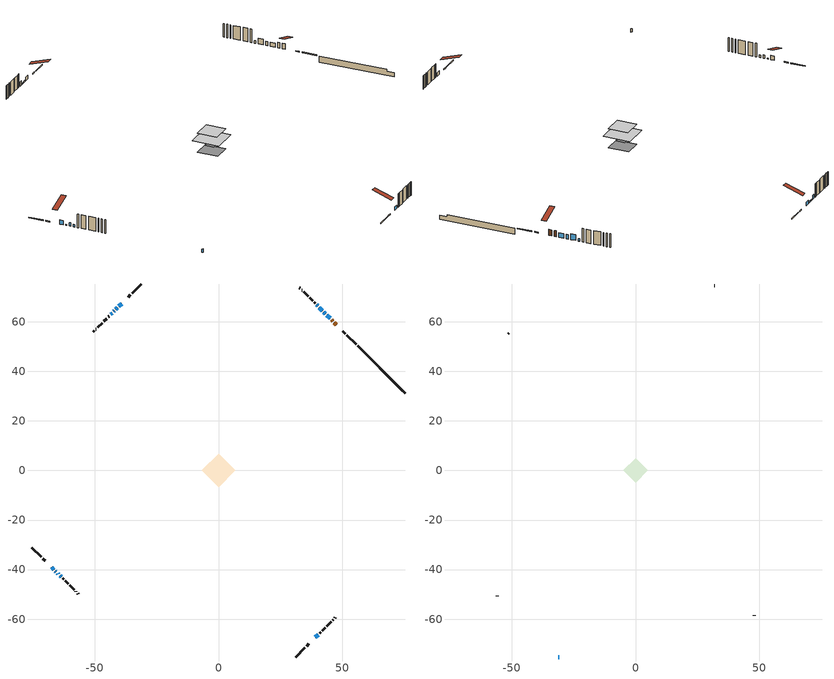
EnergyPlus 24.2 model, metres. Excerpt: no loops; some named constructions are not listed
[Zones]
conditioned space
 floor outside (Floor1 construction): -2.19,0 0,2.19 2.19,0 0,-2.19 z1.22
 floor adiabatic (AdiabaticFloorConstruction): -6.72,0 0,6.72 6.72,0 0,-6.72 z3.66
 floor foundation (Slab1 construction): -4.77,0.48 -0.48,4.77 4.77,-0.48 0.48,-4.77 z-0.96
 wall outside (RimJoist1 construction): 31.19,-75.3 34.88,-71.6 / -75.3,-31.19 -71.6,-34.88 / -31.19,75.3 -34.88,71.6 / 55.54,50.94 51.85,54.64 z1.22:1.52
 wall outside (RimJoist2 construction): 35.54,-70.95 36.53,-69.96 / -70.95,-35.54 -69.96,-36.53 / -35.54,70.95 -36.53,69.96 / 51.19,55.29 50.21,56.28 z1.22:1.52
 wall outside (AdiabaticWallConstruction 1): 47.61,58.88 46.8,59.69 / 46.14,60.35 45.72,60.77 z1.22:3.25
 wall outside (AdiabaticWallConstruction): 45.06,61.42 43.77,62.72 / -67.36,-39.12 -66.5,-39.99 z1.22:2.74; -39.12,67.36 -40.2,66.29 / -64.97,-41.51 -64.61,-41.88 / 39.12,-67.36 40.2,-66.29 z1.22:2.44; -40.86,65.63 -41.4,65.09 z1.22:1.73; -42.05,64.44 -42.27,64.22 / -65.85,-40.64 -65.63,-40.86 z1.22:1.53; 43.11,63.37 42.57,63.91 / -42.92,63.56 -43.46,63.02 z1.22:2.75; 41.92,64.57 40.7,65.79 z1.22:3.25; 40.04,66.45 39.66,66.83 / -63.96,-42.53 -63.58,-42.91 z1.22:2.11
 wall outside (Wall1 construction): 40.86,-65.63 41.21,-65.28 / -62.92,-43.57 -62.57,-43.91 / -44.12,62.37 -44.47,62.02 / 39.01,67.48 38.66,67.83 z1.22:6.1
 wall outside (Wall2 construction): 41.86,-64.62 43.04,-63.45 / -61.92,-44.57 -60.74,-45.75 / -45.13,61.36 -46.3,60.19 / 38,68.49 36.83,69.66 z1.22:6.1
 wall outside (Wall3 construction): 43.69,-62.79 45.47,-61.02 / -60.09,-46.4 -58.31,-48.17 / -46.96,59.53 -48.73,57.76 / 36.17,70.32 34.4,72.09 z1.22:6.1
 wall outside (Wall4 construction): 46.12,-60.36 46.24,-60.24 / -57.66,-48.83 -57.53,-48.95 / -49.39,57.1 -49.51,56.98 / 33.74,72.75 33.62,72.87 z1.22:6.1
 wall outside (Wall5 construction): 46.9,-59.59 47.22,-59.27 / -56.88,-49.61 -56.56,-49.93 / -50.17,56.32 -50.48,56 / 32.96,73.53 32.64,73.84 z1.22:6.1
 wall foundation (FoundationWall1 construction): 56.2,50.29,-0.96 56.2,50.29,1.22 73.39,33.1,1.22 73.39,33.1,0.56 75.3,31.19,0.56 75.3,31.19,-0.96
 window (WindowConstruction): 45.06,61.42 43.77,62.72 z1.22:2.74
 window (WindowConstruction 6): -39.12,67.36 -40.2,66.29 z1.22:2.44
 window (WindowConstruction 7): -67.36,-39.12 -66.5,-39.99 z1.22:2.74
 window (WindowConstruction 10): -40.86,65.63 -41.4,65.09 z1.22:1.73
 window (WindowConstruction 11): -42.05,64.43 -42.27,64.22 z1.22:1.52
 window (WindowConstruction 12): -65.85,-40.64 -65.63,-40.86 z1.22:1.52
 window (WindowConstruction 1): 43.11,63.37 42.58,63.91 z1.22:2.74
 window (WindowConstruction 2): -42.93,63.56 -43.46,63.02 z1.22:2.74
 window (WindowConstruction 3): -64.97,-41.51 -64.61,-41.87 z1.22:2.44
 window (WindowConstruction 4): 41.92,64.57 40.7,65.79 z1.22:3.25
 window (WindowConstruction 8): 40.04,66.45 39.66,66.83 z1.22:2.11
 window (WindowConstruction 9): -63.96,-42.53 -63.58,-42.91 z1.22:2.11
 window (WindowConstruction 5): 39.12,-67.36 40.2,-66.29 z1.22:2.44
 door (Door): 47.61,58.88 46.8,59.69 z1.22:3.25
 door (Door 1): 46.14,60.35 45.72,60.77 z1.22:3.25
 ceiling adiabatic (AdiabaticFloorConstruction): 0,-6.72 6.72,0 0,6.72 -6.72,0 z3.66
attic - vented
 floor to conditioned space (Floor2 construction Reversed): -5,0 0,5 5,0 0,-5 z6.1
 wall outside (AdiabaticWallConstruction): -31.19,-75.3 -30.74,-75.3 z1.22:2.44
 wall outside (Wall8 construction): 47.88,-58.61 48.02,-58.47 / -55.9,-50.59 -55.76,-50.72 / -51.14,55.35 -51.28,55.21 / 31.99,74.5 31.85,74.64 z1.22:6.1
 window (WindowConstruction 13): -31.19,-75.3 -30.74,-75.3 z1.22:2.44
 roof outside (Roof1 construction): 38.47,-68.02,6.1 33.6,-63.15,8.39 32.31,-64.43,8.39 37.18,-69.3,6.1; -68.02,-38.47,6.1 -63.15,-33.6,8.39 -64.43,-32.31,8.39 -69.3,-37.18,6.1; -38.47,68.02,6.1 -33.6,63.15,8.39 -32.31,64.43,8.39 -37.18,69.3,6.1; 48.27,58.22,6.1 43.4,53.35,8.39 44.68,52.07,8.39 49.55,56.94,6.1
[Material] Roughness=Rough; Thermal Absorptance=0.9
Name | Thickness {m} | Conductivity {W/m-K} | Density {kg/m3} | Specific Heat {J/kg-K} | Solar Absorptance | Visible Absorptance
ceiling loosefill ins | 0.338667 | 0.0480833 | 16.02 | 1046.75 | 0.7 | 0.7
ceiling stud and cavity | 0.1397 | 0.483755 | 65.682 | 1177.47 | 0.7 | 0.7
gypsum board | 0.0127 | 0.160291 | 801 | 837.4 | 0.6 | 0.6
[Construction]
Floor2 construction: ceiling loosefill ins, ceiling stud and cavity, gypsum board
[EnergyManagementSystem:OutputVariable] Type of Data in Variable=Summed; Update Frequency=ZoneTimestep
Name | EMS Variable | EMS Program or Subroutine | Units
loads_htg_ceilings_annual_outvar; Energy Management System Output Variable 6 | loads_htg_ceilings | component_loads_program | J
loads_htg_walls_annual_outvar; Energy Management System Output Variable 7 | loads_htg_walls | component_loads_program | J
loads_htg_rim_joists_annual_outvar; Energy Management System Output Variable 8 | loads_htg_rim_joists | component_loads_program | J
loads_htg_foundation_walls_annual_outvar; Energy Management System Output Variable 9 | loads_htg_foundation_walls | component_loads_program | J
loads_htg_doors_annual_outvar; Energy Management System Output Variable 10 | loads_htg_doors | component_loads_program | J
loads_htg_windows_conduction_annual_outvar; Energy Management System Output Variable 11 | loads_htg_windows_conduction | component_loads_program | J
loads_htg_windows_solar_annual_outvar; Energy Management System Output Variable 12 | loads_htg_windows_solar | component_loads_program | J
loads_htg_skylights_conduction_annual_outvar; Energy Management System Output Variable 13 | loads_htg_skylights_conduction | component_loads_program | J
loads_htg_skylights_solar_annual_outvar; Energy Management System Output Variable 14 | loads_htg_skylights_solar | component_loads_program | J
loads_htg_floors_annual_outvar; Energy Management System Output Variable 15 | loads_htg_floors | component_loads_program | J
loads_htg_slabs_annual_outvar; Energy Management System Output Variable 16 | loads_htg_slabs | component_loads_program | J
loads_htg_internal_mass_annual_outvar; Energy Management System Output Variable 17 | loads_htg_internal_mass | component_loads_program | J
loads_htg_infil_annual_outvar; Energy Management System Output Variable 18 | loads_htg_infil | component_loads_program | J
loads_htg_natvent_annual_outvar; Energy Management System Output Variable 19 | loads_htg_natvent | component_loads_program | J
loads_htg_mechvent_annual_outvar; Energy Management System Output Variable 20 | loads_htg_mechvent | component_loads_program | J
loads_htg_whf_annual_outvar; Energy Management System Output Variable 21 | loads_htg_whf | component_loads_program | J
loads_htg_ducts_annual_outvar; Energy Management System Output Variable 22 | loads_htg_ducts | component_loads_program | J
loads_htg_intgains_annual_outvar; Energy Management System Output Variable 23 | loads_htg_intgains | component_loads_program | J
loads_htg_lighting_annual_outvar; Energy Management System Output Variable 24 | loads_htg_lighting | component_loads_program | J
loads_clg_roofs_annual_outvar; Energy Management System Output Variable 25 | loads_clg_roofs | component_loads_program | J
loads_clg_ceilings_annual_outvar; Energy Management System Output Variable 26 | loads_clg_ceilings | component_loads_program | J
loads_clg_walls_annual_outvar; Energy Management System Output Variable 27 | loads_clg_walls | component_loads_program | J
loads_clg_rim_joists_annual_outvar; Energy Management System Output Variable 28 | loads_clg_rim_joists | component_loads_program | J
loads_clg_foundation_walls_annual_outvar; Energy Management System Output Variable 29 | loads_clg_foundation_walls | component_loads_program | J
loads_clg_doors_annual_outvar; Energy Management System Output Variable 30 | loads_clg_doors | component_loads_program | J
loads_clg_windows_conduction_annual_outvar; Energy Management System Output Variable 31 | loads_clg_windows_conduction | component_loads_program | J
loads_clg_windows_solar_annual_outvar; Energy Management System Output Variable 32 | loads_clg_windows_solar | component_loads_program | J
loads_clg_skylights_conduction_annual_outvar; Energy Management System Output Variable 33 | loads_clg_skylights_conduction | component_loads_program | J
loads_clg_skylights_solar_annual_outvar; Energy Management System Output Variable 34 | loads_clg_skylights_solar | component_loads_program | J
loads_clg_floors_annual_outvar; Energy Management System Output Variable 35 | loads_clg_floors | component_loads_program | J
loads_clg_slabs_annual_outvar; Energy Management System Output Variable 36 | loads_clg_slabs | component_loads_program | J
loads_clg_internal_mass_annual_outvar; Energy Management System Output Variable 37 | loads_clg_internal_mass | component_loads_program | J
loads_clg_infil_annual_outvar; Energy Management System Output Variable 38 | loads_clg_infil | component_loads_program | J
loads_clg_natvent_annual_outvar; Energy Management System Output Variable 39 | loads_clg_natvent | component_loads_program | J
loads_clg_mechvent_annual_outvar; Energy Management System Output Variable 40 | loads_clg_mechvent | component_loads_program | J
loads_clg_whf_annual_outvar; Energy Management System Output Variable 41 | loads_clg_whf | component_loads_program | J
loads_clg_ducts_annual_outvar; Energy Management System Output Variable 42 | loads_clg_ducts | component_loads_program | J
loads_clg_intgains_annual_outvar; Energy Management System Output Variable 43 | loads_clg_intgains | component_loads_program | J
loads_clg_lighting_annual_outvar; Energy Management System Output Variable 44 | loads_clg_lighting | component_loads_program | J
loads_htg_tot_annual_outvar; Energy Management System Output Variable 1; Energy Management System Output Variable 45 | loads_htg_tot | total_loads_program | J
loads_clg_tot_annual_outvar; Energy Management System Output Variable 2; Energy Management System Output Variable 46 | loads_clg_tot | total_loads_program | J
Energy Management System Output Variable 3 | htg_unmet_hours | unmet_hours_program | hr
Energy Management System Output Variable 4 | clg_unmet_hours | unmet_hours_program | hr
Energy Management System Output Variable 5 | loads_htg_roofs | component_loads_program | J
[Schedule:Day:Interval]
interior lighting schedule day: No, 01:00, 0.108182, 04:00, 0.0901515, 05:00, 0.0991667, 06:00, 0.162273, 07:00, 0.270455, 08:00, 0.342576, 10:00, 0.369621, 11:00, 0.351591, 12:00, 0.333561, 13:00, 0.324545, 14:00, 0.31553, 15:00, 0.333561, 16:00, 0.369621, 17:00, 0.450758, 18:00, 0.585985, 19:00, 0.775303, 20:00, 0.955606, 21:00, 0.991667, 22:00, 0.712197, 23:00, 0.360606, 24:00, 0.162273
interior lighting schedule day 1: No, 01:00, 0.100909, 04:00, 0.0840909, 05:00, 0.0925, 06:00, 0.151364, 07:00, 0.252273, 08:00, 0.319545, 10:00, 0.344773, 11:00, 0.327955, 12:00, 0.311136, 13:00, 0.302727, 14:00, 0.294318, 15:00, 0.311136, 16:00, 0.344773, 17:00, 0.420455, 18:00, 0.546591, 19:00, 0.723182, 20:00, 0.891364, 21:00, 0.925, 22:00, 0.664318, 23:00, 0.336364, 24:00, 0.151364
interior lighting schedule day 2: No, 01:00, 0.0927273, 04:00, 0.0772727, 05:00, 0.085, 06:00, 0.139091, 07:00, 0.231818, 08:00, 0.293636, 10:00, 0.316818, 11:00, 0.301364, 12:00, 0.285909, 13:00, 0.278182, 14:00, 0.270455, 15:00, 0.285909, 16:00, 0.316818, 17:00, 0.386364, 18:00, 0.502273, 19:00, 0.664545, 20:00, 0.819091, 21:00, 0.85, 22:00, 0.610455, 23:00, 0.309091, 24:00, 0.139091
interior lighting schedule day 3: No, 01:00, 0.0845455, 04:00, 0.0704545, 05:00, 0.0775, 06:00, 0.126818, 07:00, 0.211364, 08:00, 0.267727, 10:00, 0.288864, 11:00, 0.274773, 12:00, 0.260682, 13:00, 0.253636, 14:00, 0.246591, 15:00, 0.260682, 16:00, 0.288864, 17:00, 0.352273, 18:00, 0.457955, 19:00, 0.605909, 20:00, 0.746818, 21:00, 0.775, 22:00, 0.556591, 23:00, 0.281818, 24:00, 0.126818
interior lighting schedule day 4: No, 01:00, 0.0763636, 04:00, 0.0636364, 05:00, 0.07, 06:00, 0.114545, 07:00, 0.190909, 08:00, 0.241818, 10:00, 0.260909, 11:00, 0.248182, 12:00, 0.235455, 13:00, 0.229091, 14:00, 0.222727, 15:00, 0.235455, 16:00, 0.260909, 17:00, 0.318182, 18:00, 0.413636, 19:00, 0.547273, 20:00, 0.674545, 21:00, 0.7, 22:00, 0.502727, 23:00, 0.254545, 24:00, 0.114545
interior lighting schedule day 5: No, 01:00, 0.0727273, 04:00, 0.0606061, 05:00, 0.0666667, 06:00, 0.109091, 07:00, 0.181818, 08:00, 0.230303, 10:00, 0.248485, 11:00, 0.236364, 12:00, 0.224242, 13:00, 0.218182, 14:00, 0.212121, 15:00, 0.224242, 16:00, 0.248485, 17:00, 0.30303, 18:00, 0.393939, 19:00, 0.521212, 20:00, 0.642424, 21:00, 0.666667, 22:00, 0.478788, 23:00, 0.242424, 24:00, 0.109091
interior lighting schedule day 6: No, 01:00, 0.0745455, 04:00, 0.0621212, 05:00, 0.0683333, 06:00, 0.111818, 07:00, 0.186364, 08:00, 0.236061, 10:00, 0.254697, 11:00, 0.242273, 12:00, 0.229848, 13:00, 0.223636, 14:00, 0.217424, 15:00, 0.229848, 16:00, 0.254697, 17:00, 0.310606, 18:00, 0.403788, 19:00, 0.534242, 20:00, 0.658485, 21:00, 0.683333, 22:00, 0.490758, 23:00, 0.248485, 24:00, 0.111818
interior lighting schedule day 7: No, 01:00, 0.08, 04:00, 0.0666667, 05:00, 0.0733333, 06:00, 0.12, 07:00, 0.2, 08:00, 0.253333, 10:00, 0.273333, 11:00, 0.26, 12:00, 0.246667, 13:00, 0.24, 14:00, 0.233333, 15:00, 0.246667, 16:00, 0.273333, 17:00, 0.333333, 18:00, 0.433333, 19:00, 0.573333, 20:00, 0.706667, 21:00, 0.733333, 22:00, 0.526667, 23:00, 0.266667, 24:00, 0.12
interior lighting schedule day 8: No, 01:00, 0.0890909, 04:00, 0.0742424, 05:00, 0.0816667, 06:00, 0.133636, 07:00, 0.222727, 08:00, 0.282121, 10:00, 0.304394, 11:00, 0.289545, 12:00, 0.274697, 13:00, 0.267273, 14:00, 0.259848, 15:00, 0.274697, 16:00, 0.304394, 17:00, 0.371212, 18:00, 0.482576, 19:00, 0.638485, 20:00, 0.78697, 21:00, 0.816667, 22:00, 0.586515, 23:00, 0.29697, 24:00, 0.133636
interior lighting schedule day 9: No, 01:00, 0.0972727, 04:00, 0.0810606, 05:00, 0.0891667, 06:00, 0.145909, 07:00, 0.243182, 08:00, 0.30803, 10:00, 0.332348, 11:00, 0.316136, 12:00, 0.299924, 13:00, 0.291818, 14:00, 0.283712, 15:00, 0.299924, 16:00, 0.332348, 17:00, 0.405303, 18:00, 0.526894, 19:00, 0.697121, 20:00, 0.859242, 21:00, 0.891667, 22:00, 0.640379, 23:00, 0.324242, 24:00, 0.145909
interior lighting schedule day 10: No, 01:00, 0.105455, 04:00, 0.0878788, 05:00, 0.0966667, 06:00, 0.158182, 07:00, 0.263636, 08:00, 0.333939, 10:00, 0.360303, 11:00, 0.342727, 12:00, 0.325152, 13:00, 0.316364, 14:00, 0.307576, 15:00, 0.325152, 16:00, 0.360303, 17:00, 0.439394, 18:00, 0.571212, 19:00, 0.755758, 20:00, 0.931515, 21:00, 0.966667, 22:00, 0.694242, 23:00, 0.351515, 24:00, 0.158182
interior lighting schedule day 11: No, 01:00, 0.109091, 04:00, 0.0909091, 05:00, 0.1, 06:00, 0.163636, 07:00, 0.272727, 08:00, 0.345455, 10:00, 0.372727, 11:00, 0.354545, 12:00, 0.336364, 13:00, 0.327273, 14:00, 0.318182, 15:00, 0.336364, 16:00, 0.372727, 17:00, 0.454545, 18:00, 0.590909, 19:00, 0.781818, 20:00, 0.963636, 21:00, 1, 22:00, 0.718182, 23:00, 0.363636, 24:00, 0.163636
interior lighting schedule default day; occupants schedule default day; clothes dryer schedule default day; cooking range schedule default day; mech vent range fan 0 schedule default day; misc plug loads schedule default day; general water use schedule default day; heating setpoint default day; cooling setpoint default day; clothes dryer exhaust 0 schedule default day; cooling season schedule day; cooling season schedule day 2; cooling season schedule default day; exterior lighting schedule default day; natural vent schedule default day: No, 24:00, 0
occupants schedule day: No, 05:00, 0.426829, 06:00, 0.719512, 07:00, 1, 08:00, 0.670732, 09:00, 0.329268, 14:00, 0.170732, 15:00, 0.231707, 16:00, 0.329268, 17:00, 0.5, 18:00, 0.670732, 19:00, 0.829268, 21:00, 1, 22:00, 0.853659, 23:00, 0.646341, 24:00, 0.426829
clothes dryer schedule day; clothes dryer exhaust 0 schedule day: No, 01:00, 0.123457, 02:00, 0.0740741, 03:00, 0.0493827, 04:00, 0.0246914, 05:00, 0.0493827, 06:00, 0.0740741, 07:00, 0.197531, 08:00, 0.395062, 09:00, 0.592593, 10:00, 0.839506, 11:00, 0.962963, 12:00, 1, 13:00, 0.91358, 14:00, 0.82716, 15:00, 0.716049, 16:00, 0.753086, 17:00, 0.679012, 18:00, 0.666667, 20:00, 0.62963, 21:00, 0.641975, 22:00, 0.666667, 23:00, 0.54321, 24:00, 0.296296
cooking range schedule day: No, 05:00, 0.0597015, 06:00, 0.11194, 07:00, 0.171642, 08:00, 0.291045, 11:00, 0.343284, 12:00, 0.402985, 13:00, 0.462687, 14:00, 0.343284, 15:00, 0.291045, 16:00, 0.402985, 17:00, 0.567164, 18:00, 1, 19:00, 0.850746, 20:00, 0.432836, 21:00, 0.291045, 22:00, 0.231343, 23:00, 0.171642, 24:00, 0.11194
mech vent range fan 0 schedule day: No, 18:00, 0, 19:00, 1, 20:00, 0.2, 24:00, 0
misc plug loads schedule day: No, 06:00, 0.705882, 07:00, 0.745098, 08:00, 0.803922, 15:00, 0.823529, 16:00, 0.862745, 17:00, 0.921569, 18:00, 0.980392, 19:00, 1, 20:00, 0.980392, 21:00, 0.941176, 22:00, 0.862745, 23:00, 0.784314, 24:00, 0.72549
general water use schedule day: No, 01:00, 0.315068, 03:00, 0.287671, 04:00, 0.342466, 05:00, 0.369863, 06:00, 0.520548, 07:00, 0.60274, 08:00, 0.534247, 10:00, 0.506849, 11:00, 0.465753, 14:00, 0.479452, 15:00, 0.534247, 16:00, 0.589041, 17:00, 0.69863, 18:00, 0.876712, 19:00, 0.890411, 20:00, 0.986301, 21:00, 1, 22:00, 0.863014, 23:00, 0.616438, 24:00, 0.465753
heating setpoint day: No, 07:00, 18, 23:00, 21, 24:00, 18
cooling setpoint day: No, 24:00, 25
cooling season schedule day 1: No, 24:00, 1
exterior lighting schedule day: No, 01:00, 0.566667, 03:00, 0.524167, 05:00, 0.495833, 06:00, 0.5525, 07:00, 0.623333, 08:00, 0.580833, 09:00, 0.439167, 10:00, 0.354167, 12:00, 0.34, 13:00, 0.354167, 14:00, 0.396667, 15:00, 0.425, 16:00, 0.495833, 17:00, 0.623333, 18:00, 0.793333, 19:00, 0.906667, 20:00, 0.963333, 21:00, 0.991667, 22:00, 0.920833, 23:00, 0.793333, 24:00, 0.665833
exterior lighting schedule day 1: No, 01:00, 0.528571, 03:00, 0.488929, 05:00, 0.4625, 06:00, 0.515357, 07:00, 0.581429, 08:00, 0.541786, 09:00, 0.409643, 10:00, 0.330357, 12:00, 0.317143, 13:00, 0.330357, 14:00, 0.37, 15:00, 0.396429, 16:00, 0.4625, 17:00, 0.581429, 18:00, 0.74, 19:00, 0.845714, 20:00, 0.898571, 21:00, 0.925, 22:00, 0.858929, 23:00, 0.74, 24:00, 0.621071
exterior lighting schedule day 10: No, 01:00, 0.552381, 03:00, 0.510952, 05:00, 0.483333, 06:00, 0.538571, 07:00, 0.607619, 08:00, 0.56619, 09:00, 0.428095, 10:00, 0.345238, 12:00, 0.331429, 13:00, 0.345238, 14:00, 0.386667, 15:00, 0.414286, 16:00, 0.483333, 17:00, 0.607619, 18:00, 0.773333, 19:00, 0.88381, 20:00, 0.939048, 21:00, 0.966667, 22:00, 0.897619, 23:00, 0.773333, 24:00, 0.649048
exterior lighting schedule day 11: No, 01:00, 0.571429, 03:00, 0.528571, 05:00, 0.5, 06:00, 0.557143, 07:00, 0.628571, 08:00, 0.585714, 09:00, 0.442857, 10:00, 0.357143, 12:00, 0.342857, 13:00, 0.357143, 14:00, 0.4, 15:00, 0.428571, 16:00, 0.5, 17:00, 0.628571, 18:00, 0.8, 19:00, 0.914286, 20:00, 0.971429, 21:00, 1, 22:00, 0.928571, 23:00, 0.8, 24:00, 0.671429
exterior lighting schedule day 2: No, 01:00, 0.485714, 03:00, 0.449286, 05:00, 0.425, 06:00, 0.473571, 07:00, 0.534286, 08:00, 0.497857, 09:00, 0.376429, 10:00, 0.303571, 12:00, 0.291429, 13:00, 0.303571, 14:00, 0.34, 15:00, 0.364286, 16:00, 0.425, 17:00, 0.534286, 18:00, 0.68, 19:00, 0.777143, 20:00, 0.825714, 21:00, 0.85, 22:00, 0.789286, 23:00, 0.68, 24:00, 0.570714
exterior lighting schedule day 3: No, 01:00, 0.442857, 03:00, 0.409643, 05:00, 0.3875, 06:00, 0.431786, 07:00, 0.487143, 08:00, 0.453929, 09:00, 0.343214, 10:00, 0.276786, 12:00, 0.265714, 13:00, 0.276786, 14:00, 0.31, 15:00, 0.332143, 16:00, 0.3875, 17:00, 0.487143, 18:00, 0.62, 19:00, 0.708571, 20:00, 0.752857, 21:00, 0.775, 22:00, 0.719643, 23:00, 0.62, 24:00, 0.520357
exterior lighting schedule day 4: No, 01:00, 0.4, 03:00, 0.37, 05:00, 0.35, 06:00, 0.39, 07:00, 0.44, 08:00, 0.41, 09:00, 0.31, 10:00, 0.25, 12:00, 0.24, 13:00, 0.25, 14:00, 0.28, 15:00, 0.3, 16:00, 0.35, 17:00, 0.44, 18:00, 0.56, 19:00, 0.64, 20:00, 0.68, 21:00, 0.7, 22:00, 0.65, 23:00, 0.56, 24:00, 0.47
exterior lighting schedule day 5: No, 01:00, 0.380952, 03:00, 0.352381, 05:00, 0.333333, 06:00, 0.371429, 07:00, 0.419048, 08:00, 0.390476, 09:00, 0.295238, 10:00, 0.238095, 12:00, 0.228571, 13:00, 0.238095, 14:00, 0.266667, 15:00, 0.285714, 16:00, 0.333333, 17:00, 0.419048, 18:00, 0.533333, 19:00, 0.609524, 20:00, 0.647619, 21:00, 0.666667, 22:00, 0.619048, 23:00, 0.533333, 24:00, 0.447619
exterior lighting schedule day 6: No, 01:00, 0.390476, 03:00, 0.36119, 05:00, 0.341667, 06:00, 0.380714, 07:00, 0.429524, 08:00, 0.400238, 09:00, 0.302619, 10:00, 0.244048, 12:00, 0.234286, 13:00, 0.244048, 14:00, 0.273333, 15:00, 0.292857, 16:00, 0.341667, 17:00, 0.429524, 18:00, 0.546667, 19:00, 0.624762, 20:00, 0.66381, 21:00, 0.683333, 22:00, 0.634524, 23:00, 0.546667, 24:00, 0.45881
exterior lighting schedule day 7: No, 01:00, 0.419048, 03:00, 0.387619, 05:00, 0.366667, 06:00, 0.408571, 07:00, 0.460952, 08:00, 0.429524, 09:00, 0.324762, 10:00, 0.261905, 12:00, 0.251429, 13:00, 0.261905, 14:00, 0.293333, 15:00, 0.314286, 16:00, 0.366667, 17:00, 0.460952, 18:00, 0.586667, 19:00, 0.670476, 20:00, 0.712381, 21:00, 0.733333, 22:00, 0.680952, 23:00, 0.586667, 24:00, 0.492381
exterior lighting schedule day 8: No, 01:00, 0.466667, 03:00, 0.431667, 05:00, 0.408333, 06:00, 0.455, 07:00, 0.513333, 08:00, 0.478333, 09:00, 0.361667, 10:00, 0.291667, 12:00, 0.28, 13:00, 0.291667, 14:00, 0.326667, 15:00, 0.35, 16:00, 0.408333, 17:00, 0.513333, 18:00, 0.653333, 19:00, 0.746667, 20:00, 0.793333, 21:00, 0.816667, 22:00, 0.758333, 23:00, 0.653333, 24:00, 0.548333
exterior lighting schedule day 9: No, 01:00, 0.509524, 03:00, 0.47131, 05:00, 0.445833, 06:00, 0.496786, 07:00, 0.560476, 08:00, 0.522262, 09:00, 0.394881, 10:00, 0.318452, 12:00, 0.305714, 13:00, 0.318452, 14:00, 0.356667, 15:00, 0.382143, 16:00, 0.445833, 17:00, 0.560476, 18:00, 0.713333, 19:00, 0.815238, 20:00, 0.86619, 21:00, 0.891667, 22:00, 0.827976, 23:00, 0.713333, 24:00, 0.59869
[Schedule:Week:Daily]
heating setpoint Week Rule - Jan1-Dec31: heating setpoint day, heating setpoint day, heating setpoint day, heating setpoint day, heating setpoint day, heating setpoint day, heating setpoint day, heating setpoint default day, heating setpoint default day, heating setpoint default day, heating setpoint default day, heating setpoint default day
cooling setpoint Week Rule - Jan1-Dec31: cooling setpoint day, cooling setpoint day, cooling setpoint day, cooling setpoint day, cooling setpoint day, cooling setpoint day, cooling setpoint day, cooling setpoint default day, cooling setpoint default day, cooling setpoint default day, cooling setpoint default day, cooling setpoint default day
clothes dryer exhaust 0 schedule Week Rule - Jan1-Dec31: clothes dryer exhaust 0 schedule day, clothes dryer exhaust 0 schedule day, clothes dryer exhaust 0 schedule day, clothes dryer exhaust 0 schedule day, clothes dryer exhaust 0 schedule day, clothes dryer exhaust 0 schedule day, clothes dryer exhaust 0 schedule day, clothes dryer exhaust 0 schedule default day, clothes dryer exhaust 0 schedule default day, clothes dryer exhaust 0 schedule default day, clothes dryer exhaust 0 schedule default day, clothes dryer exhaust 0 schedule default day
cooling season schedule Week Rule - Jan1-May26: cooling season schedule day, cooling season schedule day, cooling season schedule day, cooling season schedule day, cooling season schedule day, cooling season schedule day, cooling season schedule day, cooling season schedule default day, cooling season schedule default day, cooling season schedule default day, cooling season schedule default day, cooling season schedule default day
cooling season schedule Week Rule - May27-Jun2: cooling season schedule day, cooling season schedule day, cooling season schedule day, cooling season schedule day, cooling season schedule day, cooling season schedule day 1, cooling season schedule day 1, cooling season schedule default day, cooling season schedule default day, cooling season schedule default day, cooling season schedule default day, cooling season schedule default day
cooling season schedule Week Rule - Jun3-Aug25: cooling season schedule day 1, cooling season schedule day 1, cooling season schedule day 1, cooling season schedule day 1, cooling season schedule day 1, cooling season schedule day 1, cooling season schedule day 1, cooling season schedule default day, cooling season schedule default day, cooling season schedule default day, cooling season schedule default day, cooling season schedule default day
cooling season schedule Week Rule - Aug26-Sep1: cooling season schedule day 1, cooling season schedule day 1, cooling season schedule day 1, cooling season schedule day 1, cooling season schedule day 1, cooling season schedule day 1, cooling season schedule day 2, cooling season schedule default day, cooling season schedule default day, cooling season schedule default day, cooling season schedule default day, cooling season schedule default day
cooling season schedule Week Rule - Sep2-Dec31: cooling season schedule day 2, cooling season schedule day 2, cooling season schedule day 2, cooling season schedule day 2, cooling season schedule day 2, cooling season schedule day 2, cooling season schedule day 2, cooling season schedule default day, cooling season schedule default day, cooling season schedule default day, cooling season schedule default day, cooling season schedule default day
exterior lighting schedule Week Rule - Jul29-Aug4: exterior lighting schedule day 6, exterior lighting schedule day 6, exterior lighting schedule day 6, exterior lighting schedule day 7, exterior lighting schedule day 7, exterior lighting schedule day 7, exterior lighting schedule day 7, exterior lighting schedule default day, exterior lighting schedule default day, exterior lighting schedule default day, exterior lighting schedule default day, exterior lighting schedule default day
exterior lighting schedule Week Rule - Aug5-Aug25: exterior lighting schedule day 7, exterior lighting schedule day 7, exterior lighting schedule day 7, exterior lighting schedule day 7, exterior lighting schedule day 7, exterior lighting schedule day 7, exterior lighting schedule day 7, exterior lighting schedule default day, exterior lighting schedule default day, exterior lighting schedule default day, exterior lighting schedule default day, exterior lighting schedule default day
exterior lighting schedule Week Rule - Aug26-Sep1: exterior lighting schedule day 7, exterior lighting schedule day 7, exterior lighting schedule day 7, exterior lighting schedule day 7, exterior lighting schedule day 7, exterior lighting schedule day 7, exterior lighting schedule day 8, exterior lighting schedule default day, exterior lighting schedule default day, exterior lighting schedule default day, exterior lighting schedule default day, exterior lighting schedule default day
exterior lighting schedule Week Rule - Sep2-Sep29: exterior lighting schedule day 8, exterior lighting schedule day 8, exterior lighting schedule day 8, exterior lighting schedule day 8, exterior lighting schedule day 8, exterior lighting schedule day 8, exterior lighting schedule day 8, exterior lighting schedule default day, exterior lighting schedule default day, exterior lighting schedule default day, exterior lighting schedule default day, exterior lighting schedule default day
exterior lighting schedule Week Rule - Sep30-Oct6: exterior lighting schedule day 8, exterior lighting schedule day 9, exterior lighting schedule day 9, exterior lighting schedule day 9, exterior lighting schedule day 9, exterior lighting schedule day 9, exterior lighting schedule day 9, exterior lighting schedule default day, exterior lighting schedule default day, exterior lighting schedule default day, exterior lighting schedule default day, exterior lighting schedule default day
exterior lighting schedule Week Rule - Oct7-Oct27: exterior lighting schedule day 9, exterior lighting schedule day 9, exterior lighting schedule day 9, exterior lighting schedule day 9, exterior lighting schedule day 9, exterior lighting schedule day 9, exterior lighting schedule day 9, exterior lighting schedule default day, exterior lighting schedule default day, exterior lighting schedule default day, exterior lighting schedule default day, exterior lighting schedule default day
exterior lighting schedule Week Rule - Oct28-Nov3: exterior lighting schedule day 9, exterior lighting schedule day 9, exterior lighting schedule day 9, exterior lighting schedule day 9, exterior lighting schedule day 10, exterior lighting schedule day 10, exterior lighting schedule day 10, exterior lighting schedule default day, exterior lighting schedule default day, exterior lighting schedule default day, exterior lighting schedule default day, exterior lighting schedule default day
exterior lighting schedule Week Rule - Nov4-Nov24: exterior lighting schedule day 10, exterior lighting schedule day 10, exterior lighting schedule day 10, exterior lighting schedule day 10, exterior lighting schedule day 10, exterior lighting schedule day 10, exterior lighting schedule day 10, exterior lighting schedule default day, exterior lighting schedule default day, exterior lighting schedule default day, exterior lighting schedule default day, exterior lighting schedule default day
exterior lighting schedule Week Rule - Nov25-Dec1: exterior lighting schedule day 10, exterior lighting schedule day 10, exterior lighting schedule day 10, exterior lighting schedule day 10, exterior lighting schedule day 10, exterior lighting schedule day 10, exterior lighting schedule day 11, exterior lighting schedule default day, exterior lighting schedule default day, exterior lighting schedule default day, exterior lighting schedule default day, exterior lighting schedule default day
exterior lighting schedule Week Rule - Dec2-Dec31: exterior lighting schedule day 11, exterior lighting schedule day 11, exterior lighting schedule day 11, exterior lighting schedule day 11, exterior lighting schedule day 11, exterior lighting schedule day 11, exterior lighting schedule day 11, exterior lighting schedule default day, exterior lighting schedule default day, exterior lighting schedule default day, exterior lighting schedule default day, exterior lighting schedule default day
natural vent schedule Week Rule - Jan1-Dec31: natural vent schedule default day, natural vent schedule default day, natural vent schedule default day, natural vent schedule default day, natural vent schedule default day, natural vent schedule default day, natural vent schedule default day, natural vent schedule default day, natural vent schedule default day, natural vent schedule default day, natural vent schedule default day, natural vent schedule default day
[Schedule:Year]
heating setpoint: heating setpoint Week Rule - Jan1-Dec31, 1, 1, 12, 31
cooling setpoint: cooling setpoint Week Rule - Jan1-Dec31, 1, 1, 12, 31
clothes dryer exhaust 0 schedule: clothes dryer exhaust 0 schedule Week Rule - Jan1-Dec31, 1, 1, 12, 31
cooling season schedule: cooling season schedule Week Rule - Jan1-May26, 1, 1, 5, 26, cooling season schedule Week Rule - May27-Jun2, 5, 27, 6, 2, cooling season schedule Week Rule - Jun3-Aug25, 6, 3, 8, 25, cooling season schedule Week Rule - Aug26-Sep1, 8, 26, 9, 1, cooling season schedule Week Rule - Sep2-Dec31, 9, 2, 12, 31
natural vent schedule: natural vent schedule Week Rule - Jan1-Dec31, 1, 1, 12, 31
